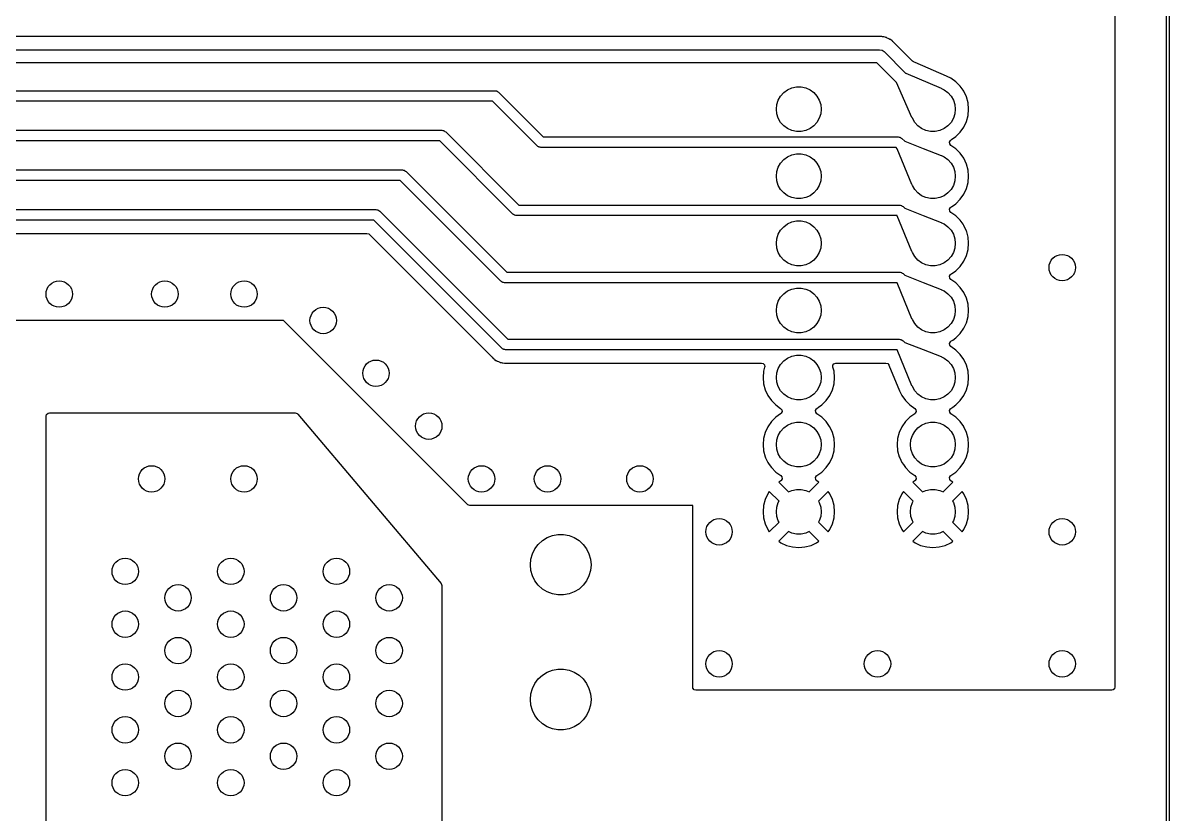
# Model space of a CAD drawing. Extents: x 0.1 to 11.5, y -4.3 to -1.1.
# Drawn here: x 9.828 to 11.537, y -3.118 to -1.938 of the extents above; entities that cross this region are included whole.
import ezdxf

# ---------------------------------------------------------------- set-up
doc = ezdxf.new("R2010")
doc.units = 0
doc.header["$MEASUREMENT"] = 0
doc.layers.add('BLACK', color=7, linetype='CONTINUOUS')

msp = doc.modelspace()

# ---------------------------------------------------------------- linework, layer by layer
at = {"layer": 'BLACK', "linetype": 'CONTINUOUS'}
for p, q in [((11.5335, -4.2894), (11.5335, -1.1043)), ((11.5374, -1.1024), (11.5374, -4.2913)), ((11.4567, -1.3722), (11.4567, -2.9282)), ((11.1051, -1.9586), (9.4402, -1.9586)), ((11.1081, -1.9586), (11.1051, -1.9586)), ((11.1084, -1.9586), (11.1081, -1.9586)), ((11.1087, -1.9586), (11.1084, -1.9586)), ((11.1084, -1.9586), (11.1084, -1.9586)), ((11.109, -1.9586), (11.1087, -1.9586)), ((11.1087, -1.9586), (11.1087, -1.9586)), ((11.11, -1.9589), (11.109, -1.9586)), ((11.1119, -1.9593), (11.11, -1.9589)), ((11.1138, -1.9597), (11.1119, -1.9593)), ((11.1149, -1.96), (11.1138, -1.9597)), ((11.1151, -1.96), (11.1149, -1.96)), ((11.1154, -1.9601), (11.1151, -1.96)), ((11.1151, -1.96), (11.1151, -1.96)), ((11.1157, -1.9602), (11.1154, -1.9601)), ((11.1154, -1.9601), (11.1154, -1.9601)), ((11.117, -1.9609), (11.1157, -1.9602)), ((11.1157, -1.9602), (11.1157, -1.9602)), ((11.1157, -1.9602), (11.1157, -1.9602)), ((11.1184, -1.9616), (11.117, -1.9609)), ((11.1196, -1.9621), (11.1184, -1.9616)), ((11.1211, -1.9629), (11.1196, -1.9621)), ((11.1214, -1.963), (11.1211, -1.9629)), ((11.1211, -1.9629), (11.1211, -1.9629)), ((11.1211, -1.9629), (11.1211, -1.9629)), ((11.1216, -1.9632), (11.1214, -1.963)), ((11.1214, -1.963), (11.1214, -1.963)), ((11.1219, -1.9633), (11.1216, -1.9632)), ((11.1216, -1.9632), (11.1216, -1.9632)), ((11.1242, -1.9653), (11.1219, -1.9633)), ((11.1252, -1.9661), (11.1242, -1.9653)), ((11.1253, -1.9662), (11.1252, -1.9661)), ((9.4301, -1.9783), (11.1055, -1.9783)), ((11.1055, -1.9783), (11.1093, -1.9791)), ((11.1093, -1.9791), (11.1125, -1.9812)), ((11.1125, -1.9812), (11.1444, -2.0132)), ((11.1254, -1.9663), (11.1253, -1.9662)), ((11.1256, -1.9665), (11.1254, -1.9663)), ((11.1272, -1.9678), (11.1256, -1.9665)), ((11.1274, -1.9681), (11.1272, -1.9678)), ((11.1272, -1.9678), (11.1272, -1.9678)), ((11.1277, -1.9685), (11.1274, -1.9681)), ((11.1282, -1.9691), (11.1277, -1.9685)), ((11.1546, -1.9955), (11.1282, -1.9691)), ((11.1014, -1.998), (9.426, -1.998)), ((11.1306, -2.0272), (11.1014, -1.998)), ((11.1561, -1.9965), (11.1546, -1.9955)), ((11.1585, -1.9975), (11.1561, -1.9965)), ((11.2053, -2.0175), (11.1585, -1.9975)), ((11.1444, -2.0132), (11.1445, -2.0132)), ((11.1445, -2.0132), (11.1446, -2.0132)), ((11.1446, -2.0132), (11.1974, -2.0358)), ((10.9747, -2.0351), (10.9815, -2.0336)), ((10.9815, -2.0336), (10.9885, -2.0336)), ((10.9885, -2.0336), (10.9954, -2.0351)), ((11.1306, -2.0273), (11.1306, -2.0272)), ((11.1539, -2.0793), (11.1306, -2.0273)), ((11.2056, -2.0177), (11.2053, -2.0175)), ((11.2062, -2.0181), (11.2056, -2.0177)), ((11.2065, -2.0183), (11.2062, -2.0181)), ((11.2117, -2.0207), (11.2065, -2.0183)), ((11.2193, -2.026), (11.2117, -2.0207)), ((11.2117, -2.0207), (11.2117, -2.0207)), ((11.2259, -2.0326), (11.2193, -2.026)), ((11.2193, -2.026), (11.2193, -2.026)), ((11.2303, -2.0388), (11.2259, -2.0326)), ((8.0938, -2.0394), (10.5315, -2.0394)), ((10.5315, -2.0394), (10.5328, -2.0397)), ((10.5328, -2.0397), (10.5341, -2.0398)), ((10.5341, -2.0398), (10.5345, -2.0401)), ((10.5345, -2.0401), (10.5349, -2.0401)), ((10.5349, -2.0401), (10.5359, -2.041)), ((10.5359, -2.041), (10.5371, -2.0417)), ((10.5371, -2.0417), (10.6037, -2.1083)), ((10.9545, -2.0533), (10.958, -2.0473)), ((10.958, -2.0473), (10.9626, -2.0421)), ((10.9626, -2.0421), (10.9683, -2.0379)), ((10.9683, -2.0379), (10.9747, -2.0351)), ((10.9954, -2.0351), (11.0018, -2.0379)), ((11.0018, -2.0379), (11.0074, -2.0421)), ((11.0074, -2.0421), (11.0121, -2.0473)), ((11.0121, -2.0473), (11.0156, -2.0533)), ((11.1974, -2.0358), (11.1977, -2.0361)), ((11.1977, -2.0361), (11.1977, -2.0361)), ((11.1977, -2.0361), (11.2018, -2.0379)), ((11.2018, -2.0379), (11.2074, -2.0421)), ((11.2074, -2.0421), (11.2121, -2.0473)), ((11.2121, -2.0473), (11.2156, -2.0533)), ((11.2313, -2.0402), (11.2303, -2.0388)), ((11.2352, -2.0487), (11.2313, -2.0402)), ((11.2376, -2.0577), (11.2352, -2.0487)), ((10.5282, -2.0551), (8.0906, -2.0551)), ((10.5948, -2.1217), (10.5282, -2.0551)), ((10.9516, -2.0669), (10.9523, -2.06)), ((10.9523, -2.0739), (10.9516, -2.0669)), ((10.9523, -2.06), (10.9545, -2.0533)), ((11.0156, -2.0533), (11.0178, -2.06)), ((11.0178, -2.06), (11.0185, -2.0669)), ((11.0185, -2.0669), (11.0178, -2.0739)), ((11.2156, -2.0533), (11.2178, -2.06)), ((11.2178, -2.06), (11.2185, -2.0669)), ((11.2185, -2.0669), (11.2178, -2.0739)), ((11.2384, -2.0669), (11.2376, -2.0577)), ((11.2376, -2.0762), (11.2384, -2.0669)), ((10.9545, -2.0805), (10.9523, -2.0739)), ((10.958, -2.0866), (10.9545, -2.0805)), ((11.0156, -2.0805), (11.0121, -2.0866)), ((11.0178, -2.0739), (11.0156, -2.0805)), ((11.1541, -2.0795), (11.1539, -2.0793)), ((11.1545, -2.0805), (11.1541, -2.0795)), ((11.158, -2.0866), (11.1545, -2.0805)), ((11.2156, -2.0805), (11.2121, -2.0866)), ((11.2178, -2.0739), (11.2156, -2.0805)), ((11.2313, -2.0936), (11.2352, -2.0852)), ((11.2352, -2.0852), (11.2376, -2.0762)), ((7.7592, -2.0984), (10.4528, -2.0984)), ((10.4528, -2.0984), (10.454, -2.0987)), ((10.454, -2.0987), (10.4554, -2.0989)), ((10.4554, -2.0989), (10.4557, -2.0991)), ((10.4557, -2.0991), (10.4562, -2.0992)), ((10.4562, -2.0992), (10.4572, -2.1)), ((10.4572, -2.1), (10.4583, -2.1007)), ((10.4583, -2.1007), (10.5674, -2.2098)), ((10.9626, -2.0918), (10.958, -2.0866)), ((10.9683, -2.0959), (10.9626, -2.0918)), ((10.9747, -2.0988), (10.9683, -2.0959)), ((10.9815, -2.1002), (10.9747, -2.0988)), ((10.9885, -2.1002), (10.9815, -2.1002)), ((10.9954, -2.0988), (10.9885, -2.1002)), ((11.0018, -2.0959), (10.9954, -2.0988)), ((11.0074, -2.0918), (11.0018, -2.0959)), ((11.0121, -2.0866), (11.0074, -2.0918)), ((11.1626, -2.0918), (11.158, -2.0866)), ((11.1683, -2.0959), (11.1626, -2.0918)), ((11.1747, -2.0988), (11.1683, -2.0959)), ((11.1815, -2.1002), (11.1747, -2.0988)), ((11.1885, -2.1002), (11.1815, -2.1002)), ((11.1954, -2.0988), (11.1885, -2.1002)), ((11.2018, -2.0959), (11.1954, -2.0988)), ((11.2074, -2.0918), (11.2018, -2.0959)), ((11.2121, -2.0866), (11.2074, -2.0918)), ((11.2193, -2.1078), (11.2259, -2.1012)), ((11.2259, -2.1012), (11.2313, -2.0936)), ((10.4495, -2.1142), (7.7559, -2.1142)), ((10.5586, -2.2233), (10.4495, -2.1142)), ((10.6037, -2.1083), (11.1335, -2.1083)), ((11.1335, -2.1083), (11.1348, -2.1086)), ((11.1348, -2.1086), (11.1361, -2.1087)), ((11.1361, -2.1087), (11.1364, -2.1089)), ((11.1364, -2.1089), (11.1369, -2.109)), ((11.1369, -2.109), (11.1379, -2.1099)), ((11.1379, -2.1099), (11.139, -2.1106)), ((11.139, -2.1106), (11.1431, -2.1146)), ((11.1431, -2.1146), (11.1431, -2.1146)), ((11.1431, -2.1146), (11.1432, -2.1146)), ((11.1432, -2.1146), (11.1708, -2.1254)), ((11.21, -2.116), (11.2113, -2.1136)), ((11.2103, -2.1188), (11.21, -2.116)), ((11.212, -2.1209), (11.2103, -2.1188)), ((11.2113, -2.1136), (11.212, -2.1129)), ((11.212, -2.1129), (11.2129, -2.1123)), ((11.2129, -2.1123), (11.2193, -2.1078)), ((10.5959, -2.1224), (10.5948, -2.1217)), ((10.597, -2.1232), (10.5959, -2.1224)), ((10.5974, -2.1233), (10.597, -2.1232)), ((10.5978, -2.1236), (10.5974, -2.1233)), ((10.5991, -2.1237), (10.5978, -2.1236)), ((10.6004, -2.124), (10.5991, -2.1237)), ((11.1302, -2.124), (10.6004, -2.124)), ((10.9683, -2.1379), (10.9747, -2.1351)), ((10.9747, -2.1351), (10.9815, -2.1336)), ((10.9815, -2.1336), (10.9885, -2.1336)), ((10.9885, -2.1336), (10.9954, -2.1351)), ((10.9954, -2.1351), (11.0018, -2.1379)), ((11.1319, -2.1258), (11.1302, -2.124)), ((11.1319, -2.1259), (11.1319, -2.1258)), ((11.1539, -2.1793), (11.1319, -2.1259)), ((11.1708, -2.1254), (11.1974, -2.1358)), ((11.1974, -2.1358), (11.1977, -2.1361)), ((11.1977, -2.1361), (11.1977, -2.1361)), ((11.1977, -2.1361), (11.2018, -2.1379)), ((11.2193, -2.126), (11.212, -2.1209)), ((11.2259, -2.1326), (11.2193, -2.126)), ((11.2193, -2.126), (11.2193, -2.126)), ((11.2311, -2.1401), (11.2259, -2.1326)), ((10.9523, -2.16), (10.9545, -2.1533)), ((10.9545, -2.1533), (10.958, -2.1473)), ((10.958, -2.1473), (10.9626, -2.1421)), ((10.9626, -2.1421), (10.9683, -2.1379)), ((11.0018, -2.1379), (11.0074, -2.1421)), ((11.0074, -2.1421), (11.0121, -2.1473)), ((11.0121, -2.1473), (11.0156, -2.1533)), ((11.0156, -2.1533), (11.0178, -2.16)), ((11.2018, -2.1379), (11.2074, -2.1421)), ((11.2074, -2.1421), (11.2121, -2.1473)), ((11.2121, -2.1473), (11.2156, -2.1533)), ((11.2156, -2.1533), (11.2178, -2.16)), ((11.2313, -2.1402), (11.2311, -2.1401)), ((11.2352, -2.1487), (11.2313, -2.1402)), ((11.2376, -2.1577), (11.2352, -2.1487)), ((4.1371, -2.1575), (10.3937, -2.1575)), ((10.3937, -2.1575), (10.395, -2.1578)), ((10.395, -2.1578), (10.3963, -2.1579)), ((10.3963, -2.1579), (10.3967, -2.1582)), ((10.3967, -2.1582), (10.3971, -2.1583)), ((10.3971, -2.1583), (10.3982, -2.1591)), ((10.3982, -2.1591), (10.3993, -2.1598)), ((10.3993, -2.1598), (10.5493, -2.3098)), ((10.9516, -2.1669), (10.9523, -2.16)), ((10.9523, -2.1739), (10.9516, -2.1669)), ((11.0178, -2.16), (11.0185, -2.1669)), ((11.0185, -2.1669), (11.0178, -2.1739)), ((11.2178, -2.16), (11.2185, -2.1669)), ((11.2185, -2.1669), (11.2178, -2.1739)), ((11.2384, -2.1669), (11.2376, -2.1577)), ((11.2376, -2.1762), (11.2384, -2.1669)), ((10.3904, -2.1732), (4.1339, -2.1732)), ((10.5405, -2.3233), (10.3904, -2.1732)), ((10.9545, -2.1805), (10.9523, -2.1739)), ((10.958, -2.1866), (10.9545, -2.1805)), ((10.9626, -2.1918), (10.958, -2.1866)), ((11.0121, -2.1866), (11.0074, -2.1918)), ((11.0156, -2.1805), (11.0121, -2.1866)), ((11.0178, -2.1739), (11.0156, -2.1805)), ((11.1541, -2.1795), (11.1539, -2.1793)), ((11.1545, -2.1805), (11.1541, -2.1795)), ((11.158, -2.1866), (11.1545, -2.1805)), ((11.1626, -2.1918), (11.158, -2.1866)), ((11.2121, -2.1866), (11.2074, -2.1918)), ((11.2156, -2.1805), (11.2121, -2.1866)), ((11.2178, -2.1739), (11.2156, -2.1805)), ((11.2313, -2.1936), (11.2352, -2.1852)), ((11.2352, -2.1852), (11.2376, -2.1762)), ((10.9683, -2.1959), (10.9626, -2.1918)), ((10.9747, -2.1988), (10.9683, -2.1959)), ((10.9815, -2.2002), (10.9747, -2.1988)), ((10.9885, -2.2002), (10.9815, -2.2002)), ((10.9954, -2.1988), (10.9885, -2.2002)), ((11.0018, -2.1959), (10.9954, -2.1988)), ((11.0074, -2.1918), (11.0018, -2.1959)), ((11.1683, -2.1959), (11.1626, -2.1918)), ((11.1747, -2.1988), (11.1683, -2.1959)), ((11.1815, -2.2002), (11.1747, -2.1988)), ((11.1885, -2.2002), (11.1815, -2.2002)), ((11.1954, -2.1988), (11.1885, -2.2002)), ((11.2018, -2.1959), (11.1954, -2.1988)), ((11.2074, -2.1918), (11.2018, -2.1959)), ((11.2193, -2.2078), (11.2259, -2.2012)), ((11.2259, -2.2012), (11.2313, -2.1936)), ((2.1064, -2.2165), (10.3543, -2.2165)), ((10.3543, -2.2165), (10.3556, -2.2168)), ((10.3556, -2.2168), (10.3569, -2.217)), ((10.3569, -2.217), (10.3573, -2.2172)), ((10.3573, -2.2172), (10.3577, -2.2173)), ((10.3577, -2.2173), (10.3588, -2.2181)), ((10.3588, -2.2181), (10.3599, -2.2188)), ((10.3599, -2.2188), (10.5509, -2.4098)), ((10.5674, -2.2098), (11.135, -2.2098)), ((11.135, -2.2098), (11.1363, -2.2101)), ((11.1363, -2.2101), (11.1376, -2.2103)), ((11.1376, -2.2103), (11.138, -2.2105)), ((11.138, -2.2105), (11.1385, -2.2106)), ((11.1385, -2.2106), (11.1395, -2.2114)), ((11.1395, -2.2114), (11.1406, -2.2121)), ((11.1406, -2.2121), (11.1431, -2.2146)), ((11.1431, -2.2146), (11.1431, -2.2146)), ((11.1431, -2.2146), (11.1432, -2.2146)), ((11.1432, -2.2146), (11.1708, -2.2254)), ((11.21, -2.216), (11.2113, -2.2136)), ((11.2103, -2.2188), (11.21, -2.216)), ((11.212, -2.2209), (11.2103, -2.2188)), ((11.2113, -2.2136), (11.212, -2.2129)), ((11.212, -2.2129), (11.2129, -2.2123)), ((11.2193, -2.226), (11.212, -2.2209)), ((11.2129, -2.2123), (11.2193, -2.2078)), ((10.3511, -2.2323), (2.1031, -2.2323)), ((10.5421, -2.4233), (10.3511, -2.2323)), ((10.5597, -2.224), (10.5586, -2.2233)), ((10.5608, -2.2248), (10.5597, -2.224)), ((10.5612, -2.2249), (10.5608, -2.2248)), ((10.5616, -2.2251), (10.5612, -2.2249)), ((10.5629, -2.2253), (10.5616, -2.2251)), ((10.5642, -2.2256), (10.5629, -2.2253)), ((11.1318, -2.2256), (10.5642, -2.2256)), ((10.9626, -2.2421), (10.9683, -2.2379)), ((10.9683, -2.2379), (10.9747, -2.2351)), ((10.9747, -2.2351), (10.9815, -2.2336)), ((10.9815, -2.2336), (10.9885, -2.2336)), ((10.9885, -2.2336), (10.9954, -2.2351)), ((10.9954, -2.2351), (11.0018, -2.2379)), ((11.0018, -2.2379), (11.0074, -2.2421)), ((11.1319, -2.2258), (11.1318, -2.2256)), ((11.1319, -2.2259), (11.1319, -2.2258)), ((11.1539, -2.2793), (11.1319, -2.2259)), ((11.1708, -2.2254), (11.1974, -2.2358)), ((11.1974, -2.2358), (11.1977, -2.2361)), ((11.1977, -2.2361), (11.1977, -2.2361)), ((11.1977, -2.2361), (11.2018, -2.2379)), ((11.2018, -2.2379), (11.2074, -2.2421)), ((11.2259, -2.2326), (11.2193, -2.226)), ((11.2193, -2.226), (11.2193, -2.226)), ((11.23, -2.2385), (11.2259, -2.2326)), ((11.2313, -2.2402), (11.23, -2.2385)), ((2.1041, -2.252), (10.3409, -2.252)), ((10.3409, -2.252), (10.3435, -2.2528)), ((10.3435, -2.2528), (10.3443, -2.2534)), ((10.3443, -2.2534), (10.5275, -2.4366)), ((10.9523, -2.26), (10.9545, -2.2533)), ((10.9545, -2.2533), (10.958, -2.2473)), ((10.958, -2.2473), (10.9626, -2.2421)), ((11.0074, -2.2421), (11.0121, -2.2473)), ((11.0121, -2.2473), (11.0156, -2.2533)), ((11.0156, -2.2533), (11.0178, -2.26)), ((11.2074, -2.2421), (11.2121, -2.2473)), ((11.2121, -2.2473), (11.2156, -2.2533)), ((11.2156, -2.2533), (11.2178, -2.26)), ((11.2352, -2.2487), (11.2313, -2.2402)), ((11.2355, -2.2499), (11.2352, -2.2487)), ((11.2352, -2.2487), (11.2352, -2.2487)), ((11.2352, -2.2487), (11.2352, -2.2487)), ((11.2376, -2.2577), (11.2355, -2.2499)), ((10.9516, -2.2669), (10.9523, -2.26)), ((10.9523, -2.2739), (10.9516, -2.2669)), ((10.9545, -2.2805), (10.9523, -2.2739)), ((11.0178, -2.2739), (11.0156, -2.2805)), ((11.0178, -2.26), (11.0185, -2.2669)), ((11.0185, -2.2669), (11.0178, -2.2739)), ((11.2178, -2.2739), (11.2156, -2.2805)), ((11.2178, -2.26), (11.2185, -2.2669)), ((11.2185, -2.2669), (11.2178, -2.2739)), ((11.2384, -2.2669), (11.2376, -2.2577)), ((11.2376, -2.2762), (11.2384, -2.2669)), ((10.958, -2.2866), (10.9545, -2.2805)), ((10.9626, -2.2918), (10.958, -2.2866)), ((11.0121, -2.2866), (11.0074, -2.2918)), ((11.0156, -2.2805), (11.0121, -2.2866)), ((11.1541, -2.2795), (11.1539, -2.2793)), ((11.1545, -2.2805), (11.1541, -2.2795)), ((11.158, -2.2866), (11.1545, -2.2805)), ((11.1626, -2.2918), (11.158, -2.2866)), ((11.2121, -2.2866), (11.2074, -2.2918)), ((11.2156, -2.2805), (11.2121, -2.2866)), ((11.2313, -2.2936), (11.2352, -2.2852)), ((11.2352, -2.2852), (11.2376, -2.2762)), ((10.9683, -2.2959), (10.9626, -2.2918)), ((10.9747, -2.2988), (10.9683, -2.2959)), ((10.9815, -2.3002), (10.9747, -2.2988)), ((10.9885, -2.3002), (10.9815, -2.3002)), ((10.9954, -2.2988), (10.9885, -2.3002)), ((11.0018, -2.2959), (10.9954, -2.2988)), ((11.0074, -2.2918), (11.0018, -2.2959)), ((11.1683, -2.2959), (11.1626, -2.2918)), ((11.1747, -2.2988), (11.1683, -2.2959)), ((11.1815, -2.3002), (11.1747, -2.2988)), ((11.1885, -2.3002), (11.1815, -2.3002)), ((11.1954, -2.2988), (11.1885, -2.3002)), ((11.2018, -2.2959), (11.1954, -2.2988)), ((11.2074, -2.2918), (11.2018, -2.2959)), ((11.2129, -2.3123), (11.2193, -2.3078)), ((11.2193, -2.3078), (11.2259, -2.3012)), ((11.2259, -2.3012), (11.2313, -2.2936)), ((10.5416, -2.324), (10.5405, -2.3233)), ((10.5426, -2.3248), (10.5416, -2.324)), ((10.5431, -2.3249), (10.5426, -2.3248)), ((10.5435, -2.3251), (10.5431, -2.3249)), ((10.5448, -2.3253), (10.5435, -2.3251)), ((10.5493, -2.3098), (11.135, -2.3098)), ((11.135, -2.3098), (11.1363, -2.3101)), ((11.1363, -2.3101), (11.1376, -2.3103)), ((11.1376, -2.3103), (11.138, -2.3105)), ((11.138, -2.3105), (11.1385, -2.3106)), ((11.1385, -2.3106), (11.1395, -2.3114)), ((11.1395, -2.3114), (11.1406, -2.3121)), ((11.1406, -2.3121), (11.1431, -2.3146)), ((11.1431, -2.3146), (11.1431, -2.3146)), ((11.1431, -2.3146), (11.1432, -2.3146)), ((11.1432, -2.3146), (11.1708, -2.3254)), ((11.21, -2.316), (11.2113, -2.3136)), ((11.2103, -2.3188), (11.21, -2.316)), ((11.212, -2.3209), (11.2103, -2.3188)), ((11.2113, -2.3136), (11.212, -2.3129)), ((11.212, -2.3129), (11.2129, -2.3123)), ((11.2193, -2.326), (11.212, -2.3209)), ((10.5461, -2.3256), (10.5448, -2.3253)), ((11.1318, -2.3256), (10.5461, -2.3256)), ((10.958, -2.3473), (10.9626, -2.3421)), ((10.9626, -2.3421), (10.9683, -2.3379)), ((10.9683, -2.3379), (10.9747, -2.3351)), ((10.9747, -2.3351), (10.9815, -2.3336)), ((10.9815, -2.3336), (10.9885, -2.3336)), ((10.9885, -2.3336), (10.9954, -2.3351)), ((10.9954, -2.3351), (11.0018, -2.3379)), ((11.0018, -2.3379), (11.0074, -2.3421)), ((11.0074, -2.3421), (11.0121, -2.3473)), ((11.1319, -2.3258), (11.1318, -2.3256)), ((11.1319, -2.3259), (11.1319, -2.3258)), ((11.1539, -2.3793), (11.1319, -2.3259)), ((11.1708, -2.3254), (11.1974, -2.3358)), ((11.1974, -2.3358), (11.1977, -2.3361)), ((11.1977, -2.3361), (11.1977, -2.3361)), ((11.1977, -2.3361), (11.2018, -2.3379)), ((11.2018, -2.3379), (11.2074, -2.3421)), ((11.2074, -2.3421), (11.2121, -2.3473)), ((11.2259, -2.3326), (11.2193, -2.326)), ((11.2193, -2.326), (11.2193, -2.326)), ((11.2311, -2.34), (11.2259, -2.3326)), ((11.2313, -2.3402), (11.2311, -2.34)), ((11.2352, -2.3487), (11.2313, -2.3402)), ((10.9523, -2.36), (10.9545, -2.3533)), ((10.9545, -2.3533), (10.958, -2.3473)), ((11.0121, -2.3473), (11.0156, -2.3533)), ((11.0156, -2.3533), (11.0178, -2.36)), ((11.2121, -2.3473), (11.2156, -2.3533)), ((11.2156, -2.3533), (11.2178, -2.36)), ((11.2376, -2.3577), (11.2352, -2.3487)), ((11.2384, -2.3669), (11.2376, -2.3577)), ((10.9516, -2.3669), (10.9523, -2.36)), ((10.9523, -2.3739), (10.9516, -2.3669)), ((10.9545, -2.3805), (10.9523, -2.3739)), ((11.0178, -2.3739), (11.0156, -2.3805)), ((11.0178, -2.36), (11.0185, -2.3669)), ((11.0185, -2.3669), (11.0178, -2.3739)), ((11.2178, -2.3739), (11.2156, -2.3805)), ((11.2178, -2.36), (11.2185, -2.3669)), ((11.2185, -2.3669), (11.2178, -2.3739)), ((11.2352, -2.3852), (11.2376, -2.3762)), ((11.2376, -2.3762), (11.2384, -2.3669)), ((10.2165, -2.3819), (1.5945, -2.3819)), ((10.4907, -2.6561), (10.2165, -2.3819)), ((10.958, -2.3866), (10.9545, -2.3805)), ((10.9626, -2.3918), (10.958, -2.3866)), ((10.9683, -2.3959), (10.9626, -2.3918)), ((11.0074, -2.3918), (11.0018, -2.3959)), ((11.0121, -2.3866), (11.0074, -2.3918)), ((11.0156, -2.3805), (11.0121, -2.3866)), ((11.1541, -2.3795), (11.1539, -2.3793)), ((11.1545, -2.3805), (11.1541, -2.3795)), ((11.158, -2.3866), (11.1545, -2.3805)), ((11.1626, -2.3918), (11.158, -2.3866)), ((11.1683, -2.3959), (11.1626, -2.3918)), ((11.2074, -2.3918), (11.2018, -2.3959)), ((11.2121, -2.3866), (11.2074, -2.3918)), ((11.2156, -2.3805), (11.2121, -2.3866)), ((11.2313, -2.3936), (11.2352, -2.3852)), ((10.5509, -2.4098), (11.135, -2.4098)), ((10.9747, -2.3988), (10.9683, -2.3959)), ((10.9815, -2.4002), (10.9747, -2.3988)), ((10.9885, -2.4002), (10.9815, -2.4002)), ((10.9954, -2.3988), (10.9885, -2.4002)), ((11.0018, -2.3959), (10.9954, -2.3988)), ((11.135, -2.4098), (11.1363, -2.4101)), ((11.1363, -2.4101), (11.1376, -2.4103)), ((11.1376, -2.4103), (11.138, -2.4105)), ((11.138, -2.4105), (11.1385, -2.4106)), ((11.1385, -2.4106), (11.1395, -2.4114)), ((11.1747, -2.3988), (11.1683, -2.3959)), ((11.1815, -2.4002), (11.1747, -2.3988)), ((11.1885, -2.4002), (11.1815, -2.4002)), ((11.1954, -2.3988), (11.1885, -2.4002)), ((11.2018, -2.3959), (11.1954, -2.3988)), ((11.2147, -2.4111), (11.2193, -2.4078)), ((11.2193, -2.4078), (11.2259, -2.4012)), ((11.2259, -2.4012), (11.2313, -2.3936)), ((10.5432, -2.424), (10.5421, -2.4233)), ((10.5442, -2.4248), (10.5432, -2.424)), ((10.5447, -2.4249), (10.5442, -2.4248)), ((10.545, -2.4251), (10.5447, -2.4249)), ((10.5464, -2.4253), (10.545, -2.4251)), ((10.5476, -2.4256), (10.5464, -2.4253)), ((11.1318, -2.4256), (10.5476, -2.4256)), ((11.1319, -2.4258), (11.1318, -2.4256)), ((11.1319, -2.4259), (11.1319, -2.4258)), ((11.1539, -2.4793), (11.1319, -2.4259)), ((11.1395, -2.4114), (11.1406, -2.4121)), ((11.1406, -2.4121), (11.1431, -2.4146)), ((11.1431, -2.4146), (11.1431, -2.4146)), ((11.1431, -2.4146), (11.1432, -2.4146)), ((11.1432, -2.4146), (11.1708, -2.4254)), ((11.1708, -2.4254), (11.1974, -2.4358)), ((11.21, -2.416), (11.2113, -2.4136)), ((11.2103, -2.4188), (11.21, -2.416)), ((11.212, -2.4209), (11.2103, -2.4188)), ((11.2113, -2.4136), (11.212, -2.4129)), ((11.212, -2.4129), (11.2147, -2.4111)), ((11.2193, -2.426), (11.212, -2.4209)), ((11.2259, -2.4326), (11.2193, -2.426)), ((11.2193, -2.426), (11.2193, -2.426)), ((10.5275, -2.4366), (10.5276, -2.4367)), ((10.5276, -2.4367), (10.5292, -2.4385)), ((10.5292, -2.4385), (10.5311, -2.4398)), ((10.5311, -2.4398), (10.5312, -2.4399)), ((10.5312, -2.4399), (10.5313, -2.44)), ((10.5313, -2.44), (10.5333, -2.4415)), ((10.5333, -2.4415), (10.5333, -2.4415)), ((10.5333, -2.4415), (10.5333, -2.4415)), ((10.5333, -2.4415), (10.5336, -2.4417)), ((10.5336, -2.4417), (10.5344, -2.4421)), ((10.5344, -2.4421), (10.5347, -2.4423)), ((10.5347, -2.4423), (10.5347, -2.4423)), ((10.5347, -2.4423), (10.5347, -2.4423)), ((10.5347, -2.4423), (10.537, -2.4432)), ((10.537, -2.4432), (10.5371, -2.4432)), ((10.5371, -2.4432), (10.539, -2.4441)), ((10.539, -2.4441), (10.5394, -2.4442)), ((10.5394, -2.4442), (10.5394, -2.4442)), ((10.5394, -2.4442), (10.5394, -2.4442)), ((10.5394, -2.4442), (10.5398, -2.4443)), ((10.5398, -2.4443), (10.5406, -2.4445)), ((10.5406, -2.4445), (10.5407, -2.4446)), ((10.5407, -2.4446), (10.541, -2.4447)), ((10.541, -2.4447), (10.5428, -2.4449)), ((10.958, -2.4473), (10.9626, -2.4421)), ((10.9626, -2.4421), (10.9683, -2.4379)), ((10.9683, -2.4379), (10.9747, -2.4351)), ((10.9747, -2.4351), (10.9815, -2.4336)), ((10.9815, -2.4336), (10.9885, -2.4336)), ((10.9885, -2.4336), (10.9954, -2.4351)), ((10.9954, -2.4351), (11.0018, -2.4379)), ((11.0018, -2.4379), (11.0074, -2.4421)), ((11.0074, -2.4421), (11.0121, -2.4473)), ((11.1974, -2.4358), (11.1977, -2.4361)), ((11.1977, -2.4361), (11.1977, -2.4361)), ((11.1977, -2.4361), (11.2018, -2.4379)), ((11.2018, -2.4379), (11.2074, -2.4421)), ((11.2074, -2.4421), (11.2121, -2.4473)), ((11.2311, -2.44), (11.2259, -2.4326)), ((11.2313, -2.4402), (11.2311, -2.44)), ((11.2352, -2.4487), (11.2313, -2.4402)), ((10.5428, -2.4449), (10.5434, -2.445)), ((10.5434, -2.445), (10.5436, -2.445)), ((10.5436, -2.445), (10.546, -2.4454)), ((10.546, -2.4454), (10.5481, -2.4453)), ((10.5481, -2.4453), (10.5484, -2.4453)), ((10.5484, -2.4453), (10.5485, -2.4453)), ((10.5485, -2.4453), (10.9294, -2.4453)), ((10.9294, -2.4453), (10.9321, -2.4461)), ((10.9325, -2.4577), (10.9317, -2.4669)), ((10.9321, -2.4461), (10.9339, -2.4481)), ((10.9341, -2.4514), (10.9325, -2.4577)), ((10.9325, -2.4577), (10.9325, -2.4577)), ((10.9339, -2.4481), (10.9343, -2.4509)), ((10.9343, -2.4509), (10.9341, -2.4514)), ((10.9516, -2.4669), (10.9523, -2.46)), ((10.9523, -2.46), (10.9545, -2.4533)), ((10.9545, -2.4533), (10.958, -2.4473)), ((11.0121, -2.4473), (11.0156, -2.4533)), ((11.0156, -2.4533), (11.0178, -2.46)), ((11.0178, -2.46), (11.0185, -2.4669)), ((11.0359, -2.4514), (11.036, -2.4487)), ((11.0376, -2.4577), (11.0359, -2.4514)), ((11.036, -2.4487), (11.0375, -2.4464)), ((11.0375, -2.4464), (11.0401, -2.4453)), ((11.0384, -2.4669), (11.0376, -2.4577)), ((11.0401, -2.4453), (11.0406, -2.4453)), ((11.0406, -2.4453), (11.1151, -2.4453)), ((11.1151, -2.4453), (11.1178, -2.4461)), ((11.1178, -2.4461), (11.1196, -2.4481)), ((11.1196, -2.4481), (11.1196, -2.4483)), ((11.1196, -2.4483), (11.1355, -2.4869)), ((11.2121, -2.4473), (11.2156, -2.4533)), ((11.2156, -2.4533), (11.2178, -2.46)), ((11.2178, -2.46), (11.2185, -2.4669)), ((11.2376, -2.4577), (11.2352, -2.4487)), ((11.2384, -2.4669), (11.2376, -2.4577)), ((10.9317, -2.4669), (10.9317, -2.4669)), ((10.9317, -2.4669), (10.9325, -2.4762)), ((10.9325, -2.4762), (10.9325, -2.4762)), ((10.9325, -2.4762), (10.9349, -2.4852)), ((10.9523, -2.4739), (10.9516, -2.4669)), ((10.9545, -2.4805), (10.9523, -2.4739)), ((11.0178, -2.4739), (11.0156, -2.4805)), ((11.0185, -2.4669), (11.0178, -2.4739)), ((11.0352, -2.4852), (11.0376, -2.4762)), ((11.0376, -2.4762), (11.0384, -2.4669)), ((11.2178, -2.4739), (11.2156, -2.4805)), ((11.2185, -2.4669), (11.2178, -2.4739)), ((11.2352, -2.4852), (11.2376, -2.4762)), ((11.2376, -2.4762), (11.2384, -2.4669)), ((10.9349, -2.4852), (10.9349, -2.4852)), ((10.9349, -2.4852), (10.9349, -2.4852)), ((10.9349, -2.4852), (10.9385, -2.4929)), ((10.9385, -2.4929), (10.9388, -2.4936)), ((10.9388, -2.4936), (10.9388, -2.4936)), ((10.9388, -2.4936), (10.9442, -2.5012)), ((10.958, -2.4866), (10.9545, -2.4805)), ((10.9626, -2.4918), (10.958, -2.4866)), ((10.9683, -2.4959), (10.9626, -2.4918)), ((10.9747, -2.4988), (10.9683, -2.4959)), ((11.0018, -2.4959), (10.9954, -2.4988)), ((11.0074, -2.4918), (11.0018, -2.4959)), ((11.0121, -2.4866), (11.0074, -2.4918)), ((11.0156, -2.4805), (11.0121, -2.4866)), ((11.0259, -2.5012), (11.0313, -2.4936)), ((11.0313, -2.4936), (11.0352, -2.4852)), ((11.1355, -2.4869), (11.1365, -2.4888)), ((11.1365, -2.4888), (11.1365, -2.4888)), ((11.1365, -2.4888), (11.1365, -2.4888)), ((11.1365, -2.4888), (11.1365, -2.4888)), ((11.1365, -2.4888), (11.137, -2.4897)), ((11.137, -2.4897), (11.1388, -2.4936)), ((11.1388, -2.4936), (11.1388, -2.4936)), ((11.1388, -2.4936), (11.1442, -2.5012)), ((11.1541, -2.4795), (11.1539, -2.4793)), ((11.1545, -2.4805), (11.1541, -2.4795)), ((11.158, -2.4866), (11.1545, -2.4805)), ((11.1626, -2.4918), (11.158, -2.4866)), ((11.1683, -2.4959), (11.1626, -2.4918)), ((11.1747, -2.4988), (11.1683, -2.4959)), ((11.2018, -2.4959), (11.1954, -2.4988)), ((11.2074, -2.4918), (11.2018, -2.4959)), ((11.2121, -2.4866), (11.2074, -2.4918)), ((11.2156, -2.4805), (11.2121, -2.4866)), ((11.2259, -2.5012), (11.2313, -2.4936)), ((11.2313, -2.4936), (11.2352, -2.4852)), ((10.9442, -2.5012), (10.9442, -2.5012)), ((10.9442, -2.5012), (10.9507, -2.5078)), ((10.9507, -2.5078), (10.9507, -2.5078)), ((10.9507, -2.5078), (10.958, -2.5129)), ((10.958, -2.5129), (10.9598, -2.5151)), ((10.9815, -2.5002), (10.9747, -2.4988)), ((10.9885, -2.5002), (10.9815, -2.5002)), ((10.9954, -2.4988), (10.9885, -2.5002)), ((11.0113, -2.5136), (11.012, -2.5129)), ((11.012, -2.5129), (11.0146, -2.5112)), ((11.0146, -2.5112), (11.0193, -2.5078)), ((11.0193, -2.5078), (11.0259, -2.5012)), ((11.1442, -2.5012), (11.1442, -2.5012)), ((11.1442, -2.5012), (11.1507, -2.5078)), ((11.1507, -2.5078), (11.1507, -2.5078)), ((11.1507, -2.5078), (11.158, -2.5129)), ((11.158, -2.5129), (11.1598, -2.5151)), ((11.1815, -2.5002), (11.1747, -2.4988)), ((11.1885, -2.5002), (11.1815, -2.5002)), ((11.1954, -2.4988), (11.1885, -2.5002)), ((11.2113, -2.5136), (11.212, -2.5129)), ((11.212, -2.5129), (11.2146, -2.5112)), ((11.2146, -2.5112), (11.2193, -2.5078)), ((11.2193, -2.5078), (11.2259, -2.5012)), ((9.8622, -2.5246), (9.863, -2.5219)), ((9.8622, -3.1447), (9.8622, -2.5246)), ((9.863, -2.5219), (9.8651, -2.5201)), ((9.8651, -2.5201), (9.8671, -2.5197)), ((9.8671, -2.5197), (10.234, -2.5197)), ((10.234, -2.5197), (10.2366, -2.5205)), ((10.2366, -2.5205), (10.2377, -2.5214)), ((10.2377, -2.5214), (10.4516, -2.7742)), ((10.9507, -2.526), (10.9442, -2.5326)), ((10.958, -2.5209), (10.9507, -2.526)), ((10.9588, -2.5203), (10.958, -2.5209)), ((10.96, -2.5178), (10.9588, -2.5203)), ((10.9598, -2.5151), (10.96, -2.5178)), ((11.01, -2.516), (11.0113, -2.5136)), ((11.0103, -2.5188), (11.01, -2.516)), ((11.012, -2.5209), (11.0103, -2.5188)), ((11.0193, -2.526), (11.012, -2.5209)), ((11.0259, -2.5326), (11.0193, -2.526)), ((11.0193, -2.526), (11.0193, -2.526)), ((11.1507, -2.526), (11.1442, -2.5326)), ((11.158, -2.5209), (11.1507, -2.526)), ((11.1588, -2.5203), (11.158, -2.5209)), ((11.16, -2.5178), (11.1588, -2.5203)), ((11.1598, -2.5151), (11.16, -2.5178)), ((11.21, -2.516), (11.2113, -2.5136)), ((11.2103, -2.5188), (11.21, -2.516)), ((11.212, -2.5209), (11.2103, -2.5188)), ((11.2193, -2.526), (11.212, -2.5209)), ((11.2259, -2.5326), (11.2193, -2.526)), ((11.2193, -2.526), (11.2193, -2.526)), ((10.9388, -2.5402), (10.9349, -2.5487)), ((10.9442, -2.5326), (10.9388, -2.5402)), ((10.9388, -2.5402), (10.9388, -2.5402)), ((10.9545, -2.5533), (10.958, -2.5473)), ((10.958, -2.5473), (10.9626, -2.5421)), ((10.9626, -2.5421), (10.9683, -2.5379)), ((10.9683, -2.5379), (10.9747, -2.5351)), ((10.9747, -2.5351), (10.9815, -2.5336)), ((10.9815, -2.5336), (10.9885, -2.5336)), ((10.9885, -2.5336), (10.9954, -2.5351)), ((10.9954, -2.5351), (11.0018, -2.5379)), ((11.0018, -2.5379), (11.0074, -2.5421)), ((11.0074, -2.5421), (11.0121, -2.5473)), ((11.0121, -2.5473), (11.0156, -2.5533)), ((11.031, -2.5398), (11.0259, -2.5326)), ((11.0313, -2.5402), (11.031, -2.5398)), ((11.0352, -2.5487), (11.0313, -2.5402)), ((11.1388, -2.5402), (11.1349, -2.5487)), ((11.1442, -2.5326), (11.1388, -2.5402)), ((11.1388, -2.5402), (11.1388, -2.5402)), ((11.1545, -2.5533), (11.158, -2.5473)), ((11.158, -2.5473), (11.1626, -2.5421)), ((11.1626, -2.5421), (11.1683, -2.5379)), ((11.1683, -2.5379), (11.1747, -2.5351)), ((11.1747, -2.5351), (11.1815, -2.5336)), ((11.1815, -2.5336), (11.1885, -2.5336)), ((11.1885, -2.5336), (11.1954, -2.5351)), ((11.1954, -2.5351), (11.2018, -2.5379)), ((11.2018, -2.5379), (11.2074, -2.5421)), ((11.2074, -2.5421), (11.2121, -2.5473)), ((11.2121, -2.5473), (11.2156, -2.5533)), ((11.231, -2.5398), (11.2259, -2.5326)), ((11.2313, -2.5402), (11.231, -2.5398)), ((11.2352, -2.5487), (11.2313, -2.5402)), ((10.9325, -2.5577), (10.9317, -2.5669)), ((10.9349, -2.5487), (10.9325, -2.5577)), ((10.9325, -2.5577), (10.9325, -2.5577)), ((10.9349, -2.5487), (10.9349, -2.5487)), ((10.9516, -2.5669), (10.9523, -2.56)), ((10.9523, -2.56), (10.9545, -2.5533)), ((11.0156, -2.5533), (11.0178, -2.56)), ((11.0178, -2.56), (11.0185, -2.5669)), ((11.0353, -2.5491), (11.0352, -2.5487)), ((11.0352, -2.5487), (11.0352, -2.5487)), ((11.0352, -2.5487), (11.0352, -2.5487)), ((11.0376, -2.5577), (11.0353, -2.5491)), ((11.0384, -2.5669), (11.0376, -2.5577)), ((11.1325, -2.5577), (11.1317, -2.5669)), ((11.1349, -2.5487), (11.1325, -2.5577)), ((11.1325, -2.5577), (11.1325, -2.5577)), ((11.1349, -2.5487), (11.1349, -2.5487)), ((11.1516, -2.5669), (11.1523, -2.56)), ((11.1523, -2.56), (11.1545, -2.5533)), ((11.2156, -2.5533), (11.2178, -2.56)), ((11.2178, -2.56), (11.2185, -2.5669)), ((11.2353, -2.5491), (11.2352, -2.5487)), ((11.2352, -2.5487), (11.2352, -2.5487)), ((11.2352, -2.5487), (11.2352, -2.5487)), ((11.2376, -2.5577), (11.2353, -2.5491)), ((11.2384, -2.5669), (11.2376, -2.5577)), ((10.9317, -2.5669), (10.9317, -2.5669)), ((10.9317, -2.5669), (10.9325, -2.5762)), ((10.9325, -2.5762), (10.9325, -2.5762)), ((10.9325, -2.5762), (10.9349, -2.5852)), ((10.9523, -2.5739), (10.9516, -2.5669)), ((10.9545, -2.5805), (10.9523, -2.5739)), ((10.958, -2.5866), (10.9545, -2.5805)), ((11.0156, -2.5805), (11.0121, -2.5866)), ((11.0178, -2.5739), (11.0156, -2.5805)), ((11.0185, -2.5669), (11.0178, -2.5739)), ((11.0352, -2.5852), (11.0376, -2.5762)), ((11.0376, -2.5762), (11.0384, -2.5669)), ((11.1317, -2.5669), (11.1317, -2.5669)), ((11.1317, -2.5669), (11.1325, -2.5762)), ((11.1325, -2.5762), (11.1325, -2.5762)), ((11.1325, -2.5762), (11.1349, -2.5852)), ((11.1523, -2.5739), (11.1516, -2.5669)), ((11.1545, -2.5805), (11.1523, -2.5739)), ((11.158, -2.5866), (11.1545, -2.5805)), ((11.2156, -2.5805), (11.2121, -2.5866)), ((11.2178, -2.5739), (11.2156, -2.5805)), ((11.2185, -2.5669), (11.2178, -2.5739)), ((11.2352, -2.5852), (11.2376, -2.5762)), ((11.2376, -2.5762), (11.2384, -2.5669)), ((10.9349, -2.5852), (10.9349, -2.5852)), ((10.9349, -2.5852), (10.9349, -2.5852)), ((10.9349, -2.5852), (10.9356, -2.5868)), ((10.9356, -2.5868), (10.9388, -2.5936)), ((10.9388, -2.5936), (10.9388, -2.5936)), ((10.9388, -2.5936), (10.941, -2.5967)), ((10.941, -2.5967), (10.9442, -2.6012)), ((10.9626, -2.5918), (10.958, -2.5866)), ((10.9683, -2.5959), (10.9626, -2.5918)), ((10.9747, -2.5988), (10.9683, -2.5959)), ((10.9815, -2.6002), (10.9747, -2.5988)), ((10.9954, -2.5988), (10.9885, -2.6002)), ((11.0018, -2.5959), (10.9954, -2.5988)), ((11.0074, -2.5918), (11.0018, -2.5959)), ((11.0121, -2.5866), (11.0074, -2.5918)), ((11.0259, -2.6012), (11.0313, -2.5936)), ((11.0313, -2.5936), (11.0352, -2.5852)), ((11.1349, -2.5852), (11.1349, -2.5852)), ((11.1349, -2.5852), (11.1349, -2.5852)), ((11.1349, -2.5852), (11.1356, -2.5868)), ((11.1356, -2.5868), (11.1388, -2.5936)), ((11.1388, -2.5936), (11.1388, -2.5936)), ((11.1388, -2.5936), (11.141, -2.5967)), ((11.141, -2.5967), (11.1442, -2.6012)), ((11.1626, -2.5918), (11.158, -2.5866)), ((11.1683, -2.5959), (11.1626, -2.5918)), ((11.1747, -2.5988), (11.1683, -2.5959)), ((11.1815, -2.6002), (11.1747, -2.5988)), ((11.1954, -2.5988), (11.1885, -2.6002)), ((11.2018, -2.5959), (11.1954, -2.5988)), ((11.2074, -2.5918), (11.2018, -2.5959)), ((11.2121, -2.5866), (11.2074, -2.5918)), ((11.2259, -2.6012), (11.2313, -2.5936)), ((11.2313, -2.5936), (11.2352, -2.5852)), ((10.9442, -2.6012), (10.9507, -2.6078)), ((10.9507, -2.6078), (10.9581, -2.6129)), ((10.9581, -2.6129), (10.9598, -2.6151)), ((10.9598, -2.6151), (10.9601, -2.6178)), ((10.9885, -2.6002), (10.9815, -2.6002)), ((11.01, -2.6161), (11.0113, -2.6136)), ((11.0113, -2.6136), (11.012, -2.6129)), ((11.012, -2.6129), (11.0193, -2.6078)), ((11.0193, -2.6078), (11.0259, -2.6012)), ((11.1442, -2.6012), (11.1507, -2.6078)), ((11.1507, -2.6078), (11.1581, -2.6129)), ((11.1581, -2.6129), (11.1598, -2.6151)), ((11.1598, -2.6151), (11.1601, -2.6178)), ((11.1885, -2.6002), (11.1815, -2.6002)), ((11.21, -2.6161), (11.2113, -2.6136)), ((11.2113, -2.6136), (11.212, -2.6129)), ((11.212, -2.6129), (11.2193, -2.6078)), ((11.2193, -2.6078), (11.2259, -2.6012)), ((10.9581, -2.6209), (10.9551, -2.623)), ((10.9551, -2.623), (10.9551, -2.623)), ((10.9551, -2.623), (10.9695, -2.6374)), ((10.9588, -2.6203), (10.9581, -2.6209)), ((10.9601, -2.6178), (10.9588, -2.6203)), ((11.0006, -2.6374), (11.015, -2.623)), ((11.0103, -2.6188), (11.01, -2.6161)), ((11.012, -2.6209), (11.0103, -2.6188)), ((11.015, -2.623), (11.012, -2.6209)), ((11.015, -2.623), (11.015, -2.623)), ((11.1581, -2.6209), (11.1551, -2.623)), ((11.1551, -2.623), (11.1551, -2.623)), ((11.1551, -2.623), (11.1695, -2.6374)), ((11.1588, -2.6203), (11.1581, -2.6209)), ((11.1601, -2.6178), (11.1588, -2.6203)), ((11.2006, -2.6374), (11.215, -2.623)), ((11.2103, -2.6188), (11.21, -2.6161)), ((11.212, -2.6209), (11.2103, -2.6188)), ((11.215, -2.623), (11.212, -2.6209)), ((11.215, -2.623), (11.215, -2.623)), ((10.9349, -2.6487), (10.9325, -2.6577)), ((10.9388, -2.6403), (10.9349, -2.6487)), ((10.9349, -2.6487), (10.9349, -2.6487)), ((10.9411, -2.637), (10.9388, -2.6403)), ((10.9556, -2.6514), (10.9411, -2.637)), ((10.9411, -2.637), (10.9411, -2.637)), ((10.9695, -2.6374), (10.9747, -2.6351)), ((10.9747, -2.6351), (10.9815, -2.6336)), ((10.9815, -2.6336), (10.9885, -2.6336)), ((10.9885, -2.6336), (10.9954, -2.6351)), ((10.9954, -2.6351), (11.0006, -2.6374)), ((11.0289, -2.637), (11.0145, -2.6514)), ((11.0312, -2.6403), (11.0289, -2.637)), ((11.0289, -2.637), (11.0289, -2.637)), ((11.0352, -2.6487), (11.0312, -2.6403)), ((11.0312, -2.6403), (11.0312, -2.6403)), ((11.0376, -2.6577), (11.0352, -2.6487)), ((11.0352, -2.6487), (11.0352, -2.6487)), ((11.1349, -2.6487), (11.1325, -2.6577)), ((11.1388, -2.6403), (11.1349, -2.6487)), ((11.1349, -2.6487), (11.1349, -2.6487)), ((11.1411, -2.637), (11.1388, -2.6403)), ((11.1556, -2.6514), (11.1411, -2.637)), ((11.1411, -2.637), (11.1411, -2.637)), ((11.1695, -2.6374), (11.1747, -2.6351)), ((11.1747, -2.6351), (11.1815, -2.6336)), ((11.1815, -2.6336), (11.1885, -2.6336)), ((11.1885, -2.6336), (11.1954, -2.6351)), ((11.1954, -2.6351), (11.2006, -2.6374)), ((11.2289, -2.637), (11.2145, -2.6514)), ((11.2312, -2.6403), (11.2289, -2.637)), ((11.2289, -2.637), (11.2289, -2.637)), ((11.2352, -2.6487), (11.2312, -2.6403)), ((11.2312, -2.6403), (11.2312, -2.6403)), ((11.2376, -2.6577), (11.2352, -2.6487)), ((11.2352, -2.6487), (11.2352, -2.6487)), ((10.4915, -2.6567), (10.4907, -2.6561)), ((10.4941, -2.6575), (10.4915, -2.6567)), ((10.8268, -2.6575), (10.4941, -2.6575)), ((10.8268, -2.9282), (10.8268, -2.6575)), ((10.9325, -2.6577), (10.9317, -2.6669)), ((10.9317, -2.6669), (10.9317, -2.6669)), ((10.9317, -2.6669), (10.9325, -2.6762)), ((10.9325, -2.6577), (10.9325, -2.6577)), ((10.9516, -2.6669), (10.9523, -2.66)), ((10.9523, -2.6739), (10.9516, -2.6669)), ((10.9523, -2.66), (10.9545, -2.6533)), ((10.9545, -2.6533), (10.9556, -2.6514)), ((11.0145, -2.6514), (11.0156, -2.6533)), ((11.0156, -2.6533), (11.0178, -2.66)), ((11.0178, -2.66), (11.0185, -2.6669)), ((11.0185, -2.6669), (11.0178, -2.6739)), ((11.0384, -2.6669), (11.0376, -2.6577)), ((11.0376, -2.6577), (11.0376, -2.6577)), ((11.0376, -2.6762), (11.0384, -2.6669)), ((11.0384, -2.6669), (11.0384, -2.6669)), ((11.1325, -2.6577), (11.1317, -2.6669)), ((11.1317, -2.6669), (11.1317, -2.6669)), ((11.1317, -2.6669), (11.1325, -2.6762)), ((11.1325, -2.6577), (11.1325, -2.6577)), ((11.1516, -2.6669), (11.1523, -2.66)), ((11.1523, -2.6739), (11.1516, -2.6669)), ((11.1523, -2.66), (11.1545, -2.6533)), ((11.1545, -2.6533), (11.1556, -2.6514)), ((11.2145, -2.6514), (11.2156, -2.6533)), ((11.2156, -2.6533), (11.2178, -2.66)), ((11.2178, -2.66), (11.2185, -2.6669)), ((11.2185, -2.6669), (11.2178, -2.6739)), ((11.2384, -2.6669), (11.2376, -2.6577)), ((11.2376, -2.6577), (11.2376, -2.6577)), ((11.2376, -2.6762), (11.2384, -2.6669)), ((11.2384, -2.6669), (11.2384, -2.6669)), ((10.9325, -2.6762), (10.9325, -2.6762)), ((10.9325, -2.6762), (10.9349, -2.6852)), ((10.9411, -2.6969), (10.9556, -2.6825)), ((10.9545, -2.6805), (10.9523, -2.6739)), ((10.9556, -2.6825), (10.9545, -2.6805)), ((11.0156, -2.6805), (11.0145, -2.6825)), ((11.0145, -2.6825), (11.0289, -2.6969)), ((11.0178, -2.6739), (11.0156, -2.6805)), ((11.0352, -2.6852), (11.0376, -2.6762)), ((11.0376, -2.6762), (11.0376, -2.6762)), ((11.1325, -2.6762), (11.1325, -2.6762)), ((11.1325, -2.6762), (11.1349, -2.6852)), ((11.1411, -2.6969), (11.1556, -2.6825)), ((11.1545, -2.6805), (11.1523, -2.6739)), ((11.1556, -2.6825), (11.1545, -2.6805)), ((11.2156, -2.6805), (11.2145, -2.6825)), ((11.2145, -2.6825), (11.2289, -2.6969)), ((11.2178, -2.6739), (11.2156, -2.6805)), ((11.2352, -2.6852), (11.2376, -2.6762)), ((11.2376, -2.6762), (11.2376, -2.6762)), ((10.6175, -2.7025), (10.6257, -2.701)), ((10.6257, -2.701), (10.6341, -2.701)), ((10.6341, -2.701), (10.6423, -2.7025)), ((10.9349, -2.6852), (10.9349, -2.6852)), ((10.9349, -2.6852), (10.9388, -2.6936)), ((10.9388, -2.6936), (10.9388, -2.6936)), ((10.9388, -2.6936), (10.9411, -2.6969)), ((10.9411, -2.6969), (10.9411, -2.6969)), ((10.9695, -2.6964), (10.9551, -2.7108)), ((10.9747, -2.6988), (10.9695, -2.6964)), ((10.9815, -2.7002), (10.9747, -2.6988)), ((10.9885, -2.7002), (10.9815, -2.7002)), ((10.9954, -2.6988), (10.9885, -2.7002)), ((11.0006, -2.6964), (10.9954, -2.6988)), ((11.015, -2.7108), (11.0006, -2.6964)), ((11.0289, -2.6969), (11.0312, -2.6936)), ((11.0289, -2.6969), (11.0289, -2.6969)), ((11.0312, -2.6936), (11.0352, -2.6852)), ((11.0312, -2.6936), (11.0312, -2.6936)), ((11.0352, -2.6852), (11.0352, -2.6852)), ((11.1349, -2.6852), (11.1349, -2.6852)), ((11.1349, -2.6852), (11.1388, -2.6936)), ((11.1388, -2.6936), (11.1388, -2.6936)), ((11.1388, -2.6936), (11.1411, -2.6969)), ((11.1411, -2.6969), (11.1411, -2.6969)), ((11.1695, -2.6964), (11.1551, -2.7108)), ((11.1747, -2.6988), (11.1695, -2.6964)), ((11.1815, -2.7002), (11.1747, -2.6988)), ((11.1885, -2.7002), (11.1815, -2.7002)), ((11.1954, -2.6988), (11.1885, -2.7002)), ((11.2006, -2.6964), (11.1954, -2.6988)), ((11.215, -2.7108), (11.2006, -2.6964)), ((11.2289, -2.6969), (11.2312, -2.6936)), ((11.2289, -2.6969), (11.2289, -2.6969)), ((11.2312, -2.6936), (11.2352, -2.6852)), ((11.2312, -2.6936), (11.2312, -2.6936)), ((11.2352, -2.6852), (11.2352, -2.6852)), ((10.5914, -2.7222), (10.5965, -2.7156)), ((10.5965, -2.7156), (10.6026, -2.7099)), ((10.6026, -2.7099), (10.6097, -2.7055)), ((10.6097, -2.7055), (10.6175, -2.7025)), ((10.6423, -2.7025), (10.6501, -2.7055)), ((10.6501, -2.7055), (10.6572, -2.7099)), ((10.6572, -2.7099), (10.6634, -2.7156)), ((10.6634, -2.7156), (10.6684, -2.7222)), ((10.9551, -2.7108), (10.9584, -2.7131)), ((10.9584, -2.7131), (10.9668, -2.7171)), ((10.9668, -2.7171), (10.9668, -2.7171)), ((10.9668, -2.7171), (10.9758, -2.7195)), ((10.9943, -2.7195), (11.0033, -2.7171)), ((11.0033, -2.7171), (11.0117, -2.7131)), ((11.0033, -2.7171), (11.0033, -2.7171)), ((11.0117, -2.7131), (11.015, -2.7108)), ((11.0117, -2.7131), (11.0117, -2.7131)), ((11.015, -2.7108), (11.015, -2.7108)), ((11.1551, -2.7108), (11.1584, -2.7131)), ((11.1584, -2.7131), (11.1668, -2.7171)), ((11.1668, -2.7171), (11.1668, -2.7171)), ((11.1668, -2.7171), (11.1758, -2.7195)), ((11.1943, -2.7195), (11.2033, -2.7171)), ((11.2033, -2.7171), (11.2117, -2.7131)), ((11.2033, -2.7171), (11.2033, -2.7171)), ((11.2117, -2.7131), (11.215, -2.7108)), ((11.2117, -2.7131), (11.2117, -2.7131)), ((11.215, -2.7108), (11.215, -2.7108)), ((10.5854, -2.7377), (10.5877, -2.7297)), ((10.5877, -2.7297), (10.5914, -2.7222)), ((10.6684, -2.7222), (10.6721, -2.7297)), ((10.6721, -2.7297), (10.6744, -2.7377)), ((10.9758, -2.7195), (10.9758, -2.7195)), ((10.9758, -2.7195), (10.985, -2.7203)), ((10.985, -2.7203), (10.9943, -2.7195)), ((10.985, -2.7203), (10.985, -2.7203)), ((10.9943, -2.7195), (10.9943, -2.7195)), ((11.1758, -2.7195), (11.1758, -2.7195)), ((11.1758, -2.7195), (11.185, -2.7203)), ((11.185, -2.7203), (11.1943, -2.7195)), ((11.185, -2.7203), (11.185, -2.7203)), ((11.1943, -2.7195), (11.1943, -2.7195)), ((10.5846, -2.7461), (10.5854, -2.7377)), ((10.5854, -2.7544), (10.5846, -2.7461)), ((10.6744, -2.7377), (10.6752, -2.7461)), ((10.6752, -2.7461), (10.6744, -2.7544)), ((10.5877, -2.7624), (10.5854, -2.7544)), ((10.5914, -2.7699), (10.5877, -2.7624)), ((10.6721, -2.7624), (10.6684, -2.7699)), ((10.6744, -2.7544), (10.6721, -2.7624)), ((10.4516, -2.7742), (10.4527, -2.7767)), ((10.4527, -2.7767), (10.4528, -2.7774)), ((10.4528, -2.7774), (10.4528, -3.1447)), ((10.5965, -2.7766), (10.5914, -2.7699)), ((10.6026, -2.7822), (10.5965, -2.7766)), ((10.6097, -2.7866), (10.6026, -2.7822)), ((10.6175, -2.7896), (10.6097, -2.7866)), ((10.6501, -2.7866), (10.6423, -2.7896)), ((10.6572, -2.7822), (10.6501, -2.7866)), ((10.6634, -2.7766), (10.6572, -2.7822)), ((10.6684, -2.7699), (10.6634, -2.7766)), ((10.6257, -2.7911), (10.6175, -2.7896)), ((10.6341, -2.7911), (10.6257, -2.7911)), ((10.6423, -2.7896), (10.6341, -2.7911)), ((10.6026, -2.9107), (10.6097, -2.9063)), ((10.6097, -2.9063), (10.6175, -2.9033)), ((10.6175, -2.9033), (10.6257, -2.9018)), ((10.6257, -2.9018), (10.6341, -2.9018)), ((10.6341, -2.9018), (10.6423, -2.9033)), ((10.6423, -2.9033), (10.6501, -2.9063)), ((10.6501, -2.9063), (10.6572, -2.9107)), ((10.5877, -2.9305), (10.5914, -2.923)), ((10.5914, -2.923), (10.5965, -2.9163)), ((10.5965, -2.9163), (10.6026, -2.9107)), ((10.6572, -2.9107), (10.6634, -2.9163)), ((10.6634, -2.9163), (10.6684, -2.923)), ((10.6684, -2.923), (10.6721, -2.9305)), ((10.5846, -2.9469), (10.5854, -2.9385)), ((10.5854, -2.9385), (10.5877, -2.9305)), ((10.6721, -2.9305), (10.6744, -2.9385)), ((10.6744, -2.9385), (10.6752, -2.9469)), ((10.8272, -2.9302), (10.8268, -2.9282)), ((10.829, -2.9323), (10.8272, -2.9302)), ((10.8317, -2.9331), (10.829, -2.9323)), ((11.4518, -2.9331), (10.8317, -2.9331)), ((11.4538, -2.9326), (11.4518, -2.9331)), ((11.4559, -2.9308), (11.4538, -2.9326)), ((11.4567, -2.9282), (11.4559, -2.9308)), ((10.5854, -2.9552), (10.5846, -2.9469)), ((10.5877, -2.9632), (10.5854, -2.9552)), ((10.6744, -2.9552), (10.6721, -2.9632)), ((10.6752, -2.9469), (10.6744, -2.9552)), ((10.5914, -2.9707), (10.5877, -2.9632)), ((10.5965, -2.9774), (10.5914, -2.9707)), ((10.6684, -2.9707), (10.6634, -2.9774)), ((10.6721, -2.9632), (10.6684, -2.9707)), ((10.6026, -2.983), (10.5965, -2.9774)), ((10.6097, -2.9874), (10.6026, -2.983)), ((10.6175, -2.9904), (10.6097, -2.9874)), ((10.6257, -2.9919), (10.6175, -2.9904)), ((10.6341, -2.9919), (10.6257, -2.9919)), ((10.6423, -2.9904), (10.6341, -2.9919)), ((10.6501, -2.9874), (10.6423, -2.9904)), ((10.6572, -2.983), (10.6501, -2.9874)), ((10.6634, -2.9774), (10.6572, -2.983))]:
    msp.add_line(p, q, dxfattribs=at)
at = {"layer": 'BLACK'}
for centre in [(11.378, -2.3031), (9.8819, -2.3425), (10.0394, -2.3425), (10.1575, -2.3425), (10.2756, -2.3819), (10.3543, -2.4606), (10.4331, -2.5394), (10.0197, -2.6181), (10.1575, -2.6181), (10.5118, -2.6181), (10.6102, -2.6181), (10.748, -2.6181), (10.8661, -2.6969), (11.378, -2.6969), (9.9803, -2.7559), (10.1378, -2.7559), (10.2953, -2.7559), (10.0591, -2.7953), (10.2165, -2.7953), (10.374, -2.7953), (9.9803, -2.8346), (10.1378, -2.8346), (10.2953, -2.8346), (10.0591, -2.874), (10.2165, -2.874), (10.374, -2.874), (10.8661, -2.8937), (11.1024, -2.8937), (11.378, -2.8937), (9.9803, -2.9134), (10.1378, -2.9134), (10.2953, -2.9134), (10.0591, -2.9528), (10.2165, -2.9528), (10.374, -2.9528), (9.9803, -2.9921), (10.1378, -2.9921), (10.2953, -2.9921), (10.0591, -3.0315), (10.2165, -3.0315), (10.374, -3.0315), (9.9803, -3.0709), (10.1378, -3.0709), (10.2953, -3.0709)]:
    msp.add_circle(centre, 0.0197, dxfattribs=at)

doc.saveas('drawing.dxf')
